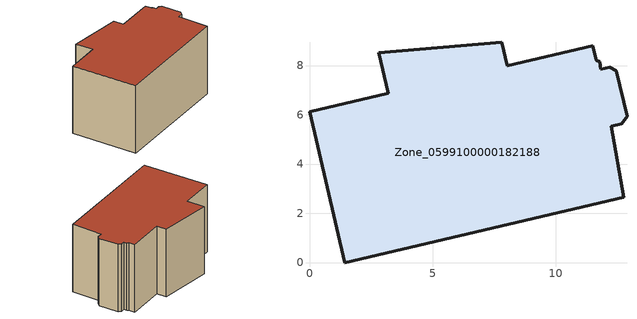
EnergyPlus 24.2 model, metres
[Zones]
Zone_0599100000182188
 floor ground (C_G): 12.76,2.65 1.44,0 0,6.12 3.2,6.87 2.81,8.53 7.81,8.94 8.03,7.99 11.5,8.8 11.64,8.22 11.78,8.15 11.83,7.85 12.18,7.93 12.46,7.78 12.89,5.94 12.66,5.63 12.24,5.54 z0
 wall outside (C_F): 1.44,0 12.76,2.65 12.24,5.54 12.66,5.63 12.89,5.94 12.46,7.78 12.18,7.93 11.83,7.85 11.78,8.15 11.64,8.22 11.5,8.8 8.03,7.99 7.81,8.94 2.81,8.53 3.2,6.87 0,6.12 1.44,0 z0:6.63
 roof outside (C_R): 12.24,5.54 12.66,5.63 12.89,5.94 12.46,7.78 12.18,7.93 11.83,7.85 11.78,8.15 11.64,8.22 11.5,8.8 8.03,7.99 7.81,8.94 2.81,8.53 3.2,6.87 0,6.12 1.44,0 12.76,2.65 z6.63
[BUILDING]
Pand.0599100000182188: North Axis=0; Terrain=City; Loads Convergence Tolerance Value=0.04; Temperature Convergence Tolerance Value=0.4; Solar Distribution=FullExterior; Maximum Number of Warmup Days=25; Minimum Number of Warmup Days=1
[Site:Location]
Rotterdam.The.Hague.AP_ZH_NLD Design_Conditions: Latitude=51.96; Longitude=4.45; Time Zone=1; Elevation=-4.5
[SITE:GROUNDTEMPERATURE:BUILDINGSURFACE]
18, 18, 18, 18, 18, 18, 18, 18, 18, 18, 18, 18
[MATERIAL] Thermal Absorptance=0.9; Solar Absorptance=0.7; Visible Absorptance=0.7
Name | Roughness | Thickness | Conductivity | Density | Specific Heat
G.D.1965 | MediumSmooth | 0.15 | 1 | 540 | 1210
F.D.1965 | Rough | 0.3 | 0.857143 | 1920 | 840
R.D.1965 | MediumRough | 0.2 | 0.08 | 1500 | 1000
[CONSTRUCTION]
C_G: G.D.1965
C_F: F.D.1965
C_R: R.D.1965
[ZONE]
Zone_0599100000182188: Type=1; Multiplier=1; Ceiling Height=Autocalculate; Volume=Autocalculate; Floor Area=autocalculate; Part of Total Floor Area=Yes
[ZONEINFILTRATION:DESIGNFLOWRATE]
Infil_Zone_0599100000182188: Zone or ZoneList or Space or SpaceList=Zone_0599100000182188; Schedule=AlwaysOn; Design Flow Rate Calculation Method=Flow/Area; Flow Rate per Floor Area=0.0042; Constant Term Coefficient=1; Temperature Term Coefficient=0; Velocity Term Coefficient=0; Velocity Squared Term Coefficient=0
[HVACTEMPLATE:ZONE:IDEALLOADSAIRSYSTEM]
Zone_0599100000182188: Maximum Heating Supply Air Temperature=50; Minimum Cooling Supply Air Temperature=13; Maximum Heating Supply Air Humidity Ratio=0.0156; Minimum Cooling Supply Air Humidity Ratio=0.0077; Heating Limit=NoLimit; Cooling Limit=NoLimit; Dehumidification Control Type=ConstantSensibleHeatRatio; Cooling Sensible Heat Ratio=0.7; Dehumidification Setpoint=60; Humidification Control Type=None; Humidification Setpoint=30; Outdoor Air Method=None; Outdoor Air Flow Rate per Person=0.00944; Outdoor Air Flow Rate per Zone Floor Area=0; Outdoor Air Flow Rate per Zone=0; Demand Controlled Ventilation Type=None; Outdoor Air Economizer Type=NoEconomizer; Heat Recovery Type=None; Sensible Heat Recovery Effectiveness=0.7; Latent Heat Recovery Effectiveness=0.65
[ZONECONTROL:THERMOSTAT]
ThermostatControl_Zone_0599100000182188: Zone or ZoneList=Zone_0599100000182188; Control Type Schedule=DualSetpointControlType; Control 1=Thermostat_Zone_0599100000182188; Temperature Difference Between Cutout And Setpoint=0
[THERMOSTATSETPOINT:DUALSETPOINT]
Thermostat_Zone_0599100000182188: Heating Setpoint Temperature Schedule=HeatingSetpoint_Zone_0599100000182188; Cooling Setpoint Temperature Schedule=CoolingSetpoint_Zone_0599100000182188
[SCHEDULE:COMPACT]
HeatingSetpoint_Zone_0599100000182188: Through: 12/31, For: AllDays, Until: 24:00, 21
CoolingSetpoint_Zone_0599100000182188: Through: 12/31, For: AllDays, Until: 24:00, 24
DualSetpointControlType: Through: 12/31, For: AllDays, Until: 24:00, 4
AlwaysOn: Through: 12/31, For: AllDays, Until: 24:00, 1
